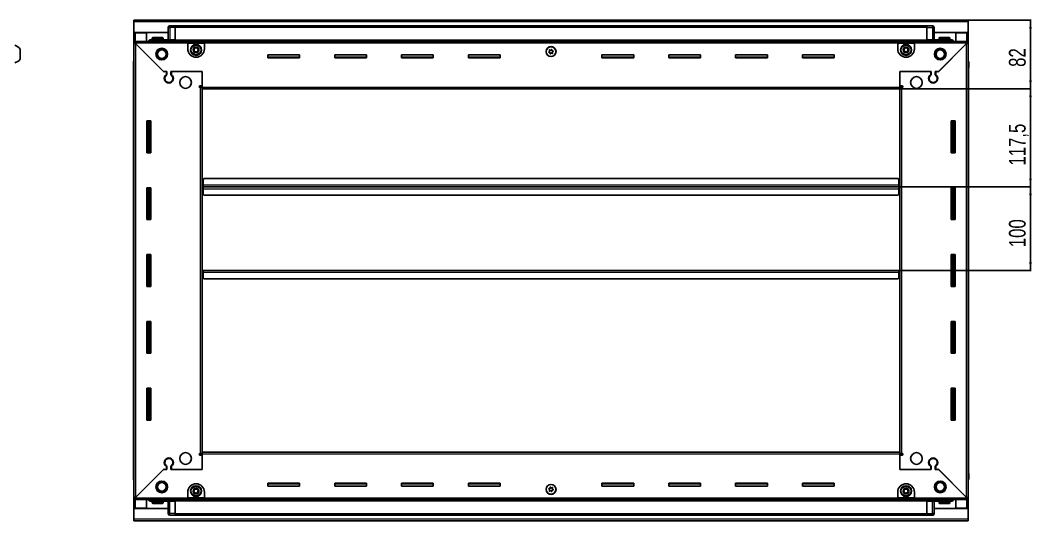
# Model space of a CAD drawing. Header units: millimetres. Extents: x 1415 to 5180, y -465 to 1640.
# Drawn here: x 3969 to 5180, y 877 to 1476 of the extents above; entities that cross this region are included whole.
import ezdxf

# ---------------------------------------------------------------- set-up
doc = ezdxf.new("R2010")
doc.units = ezdxf.units.MM
doc.layers.add('FORMAT', color=7, linetype='Continuous')
doc.styles.add('SLDTEXTSTYLE0', font='TXT', dxfattribs={"width": 0.75})
doc.dimstyles.new('SLDDIMSTYLE0', dxfattribs={"dimtxt": 20, "dimasz": 10, "dimexe": 0, "dimexo": 0.0625, "dimgap": 5, "dimtad": 2, "dimdec": 1, "dimrnd": 1e-09, "dimzin": 12, "dimdsep": 46, "dimtxsty": 'SLDTEXTSTYLE0', "dimsah": 1, "dimcen": 0.09, "dimadec": 0, "dimazin": 3, "dimtfac": 1, "dimtofl": 0, "dimtmove": 0, "dimatfit": 3, "dimfxl": 0, "dimfrac": 2, "dimtolj": 1, "dimtzin": 12, "dimarcsym": 0})

# ---------------------------------------------------------------- blocks, each defined once
blk = doc.blocks.new('_D_6')
at = {"layer": 'FORMAT'}
for p, q in [((5104.2, 1475.8), (5179.7, 1475.8)), ((5178.7, 1475.8), (5178.7, 1393.8)), ((5022.2, 1393.8), (5179.7, 1393.8))]:
    blk.add_line(p, q, dxfattribs=at)
for points in [[(5178.7, 1475.8), (5177.2, 1465.8), (5180.2, 1465.8)], [(5178.7, 1393.8), (5180.2, 1403.8), (5177.2, 1403.8)]]:
    blk.add_solid(points, dxfattribs=at)
at = {"layer": 'FORMAT', "insert": (5152.9, 1420), "char_height": 20, "attachment_point": 1, "rotation": 90, "style": 'SLDTEXTSTYLE0'}
blk.add_mtext('82', dxfattribs=at)
blk = doc.blocks.new('_D_7')
at = {"layer": 'FORMAT'}
for p, q in [((5021.2, 1276.3), (5179.7, 1276.3)), ((5178.7, 1276.3), (5178.7, 1176.3)), ((5021.2, 1176.3), (5179.7, 1176.3))]:
    blk.add_line(p, q, dxfattribs=at)
for points in [[(5178.7, 1276.3), (5177.2, 1266.3), (5180.2, 1266.3)], [(5178.7, 1176.3), (5180.2, 1186.3), (5177.2, 1186.3)]]:
    blk.add_solid(points, dxfattribs=at)
at = {"layer": 'FORMAT', "insert": (5152.9, 1204.2), "char_height": 20, "attachment_point": 1, "rotation": 90, "style": 'SLDTEXTSTYLE0'}
blk.add_mtext('100', dxfattribs=at)
blk = doc.blocks.new('_D_8')
at = {"layer": 'FORMAT'}
for p, q in [((5022.2, 1393.8), (5179.7, 1393.8)), ((5178.7, 1393.8), (5178.7, 1276.3)), ((5021.2, 1276.3), (5179.7, 1276.3))]:
    blk.add_line(p, q, dxfattribs=at)
for points in [[(5178.7, 1393.8), (5177.2, 1383.8), (5180.2, 1383.8)], [(5178.7, 1276.3), (5180.2, 1286.3), (5177.2, 1286.3)]]:
    blk.add_solid(points, dxfattribs=at)
at = {"layer": 'FORMAT', "insert": (5152.9, 1301.8), "char_height": 20, "attachment_point": 1, "rotation": 90, "style": 'SLDTEXTSTYLE0'}
blk.add_mtext('117,5', dxfattribs=at)

msp = doc.modelspace()

# ---------------------------------------------------------------- linework, layer by layer
at = {"color": 7, "linetype": 'Continuous', "lineweight": 25}
for p, q in [((4105.21, 1475.82), (5104.21, 1475.82)), ((4105.21, 1473.72), (4105.21, 1475.82)), ((4105.21, 1461.32), (4105.21, 1473.72)), ((4146.21, 1452.32), (4146.21, 1467.32)), ((4146.89, 1468.82), (4146.89, 1468.82)), ((4148.21, 1469.32), (4154.71, 1469.32)), ((4148.21, 1469.32), (4154.71, 1469.32)), ((4154.71, 1469.32), (4154.71, 1469.32)), ((4154.71, 1469.32), (4154.71, 1469.32)), ((4154.71, 1469.32), (4154.71, 1467.32)), ((5054.71, 1469.17), (4154.71, 1469.17)), ((4154.71, 1452.32), (4154.71, 1467.32)), ((5054.71, 1469.32), (5054.71, 1469.32)), ((5061.21, 1469.32), (5054.71, 1469.32)), ((5061.21, 1469.32), (5054.71, 1469.32)), ((5054.71, 1469.32), (5054.71, 1467.32)), ((5054.71, 1452.32), (5054.71, 1467.32)), ((5063.21, 1467.32), (5063.21, 1467.32)), ((5063.21, 1452.32), (5063.21, 1467.32)), ((5104.21, 1475.82), (5104.21, 1473.72)), ((5104.21, 1473.72), (5104.21, 1461.32)), ((4146.21, 1461.32), (4105.21, 1461.32)), ((4105.21, 1460.82), (4105.21, 1461.32)), ((4105.21, 1450.57), (4105.21, 1460.82)), ((4105.21, 1460.82), (4107.31, 1460.82)), ((4106.71, 1460.82), (4106.71, 1461.32)), ((4120.21, 1460.82), (4107.31, 1460.82)), ((4120.21, 1450.57), (4120.21, 1460.82)), ((4127.21, 1454.22), (4127.21, 1452.32)), ((4128.01, 1455.02), (4139.41, 1455.02)), ((4140.21, 1452.32), (4140.21, 1454.22)), ((5104.21, 1461.32), (5063.21, 1461.32)), ((5069.21, 1454.22), (5069.21, 1452.32)), ((5070.01, 1455.02), (5081.41, 1455.02)), ((5082.21, 1452.32), (5082.21, 1454.22)), ((5089.21, 1460.82), (5102.11, 1460.82)), ((5089.21, 1450.57), (5089.21, 1460.82)), ((5102.11, 1460.82), (5104.21, 1460.82)), ((5102.71, 1460.82), (5102.71, 1461.32)), ((5104.21, 1460.82), (5104.21, 1461.32)), ((5104.21, 1460.82), (5104.21, 1450.57)), ((3969.23, 1429.32), (3969.23, 1441.32)), ((4105.21, 1449.07), (4105.21, 1450.57)), ((4105.21, 1450.57), (4106.21, 1450.57)), ((4105.21, 1448.57), (4105.21, 1449.07)), ((4105.21, 1449.07), (4106.21, 1449.07)), ((4105.21, 904.07), (4105.21, 1448.57)), ((4106.71, 1448.57), (4105.21, 1448.57)), ((4106.21, 1450.57), (4169.71, 1450.57)), ((4106.21, 1449.07), (4106.21, 1450.57)), ((4106.81, 1448.47), (4140.71, 1414.57)), ((4141.41, 1413.87), (4107.31, 1447.97)), ((4125.71, 1452.32), (4154.71, 1452.32)), ((4154.63, 1450.57), (4154.71, 1452.29)), ((4154.71, 1452.32), (4154.71, 1451.82)), ((4154.71, 1451.17), (5054.71, 1451.17)), ((4169.71, 1448.47), (4169.71, 1450.57)), ((4169.71, 1450.57), (4189.71, 1450.57)), ((4169.71, 1449.07), (4189.71, 1449.07)), ((4169.71, 1441.57), (4169.71, 1448.47)), ((4189.71, 1450.57), (4189.71, 1448.47)), ((4189.71, 1450.57), (5019.71, 1450.57)), ((4189.71, 1448.47), (4189.71, 1441.57)), ((5019.71, 1448.47), (5019.71, 1450.57)), ((5019.71, 1450.57), (5039.71, 1450.57)), ((5019.71, 1449.07), (5039.71, 1449.07)), ((5019.71, 1441.57), (5019.71, 1448.47)), ((5039.71, 1450.57), (5039.71, 1448.47)), ((5039.71, 1450.57), (5103.21, 1450.57)), ((5039.71, 1448.47), (5039.71, 1441.57)), ((5083.71, 1452.32), (5054.71, 1452.32)), ((5054.71, 1452.32), (5054.71, 1451.82)), ((5054.71, 1452.29), (5054.78, 1450.57)), ((5102.11, 1447.97), (5068.01, 1413.87)), ((5068.71, 1414.57), (5102.61, 1448.47)), ((5102.71, 1448.57), (5104.21, 1448.57)), ((5103.21, 1449.07), (5103.21, 1450.57)), ((5103.21, 1450.57), (5104.21, 1450.57)), ((5103.21, 1449.07), (5104.21, 1449.07)), ((5104.21, 1449.07), (5104.21, 1450.57)), ((5104.21, 1449.07), (5104.21, 1448.57)), ((5104.21, 1448.57), (5104.21, 904.07)), ((4303.71, 1434.32), (4265.71, 1434.32)), ((4265.71, 1434.32), (4265.71, 1430.82)), ((4303.71, 1431.57), (4265.71, 1431.57)), ((4265.71, 1430.82), (4303.71, 1430.82)), ((4303.71, 1430.82), (4303.71, 1434.32)), ((4383.71, 1434.32), (4345.71, 1434.32)), ((4345.71, 1434.32), (4345.71, 1430.82)), ((4383.71, 1431.57), (4345.71, 1431.57)), ((4345.71, 1430.82), (4383.71, 1430.82)), ((4383.71, 1430.82), (4383.71, 1434.32)), ((4463.71, 1434.32), (4425.71, 1434.32)), ((4425.71, 1434.32), (4425.71, 1430.82)), ((4463.71, 1431.57), (4425.71, 1431.57)), ((4425.71, 1430.82), (4463.71, 1430.82)), ((4463.71, 1430.82), (4463.71, 1434.32)), ((4543.71, 1434.32), (4505.71, 1434.32)), ((4505.71, 1434.32), (4505.71, 1430.82)), ((4543.71, 1431.57), (4505.71, 1431.57)), ((4505.71, 1430.82), (4543.71, 1430.82)), ((4543.71, 1430.82), (4543.71, 1434.32)), ((4703.71, 1434.32), (4665.71, 1434.32)), ((4665.71, 1434.32), (4665.71, 1430.82)), ((4703.71, 1431.57), (4665.71, 1431.57)), ((4665.71, 1430.82), (4703.71, 1430.82)), ((4703.71, 1430.82), (4703.71, 1434.32)), ((4783.71, 1434.32), (4745.71, 1434.32)), ((4745.71, 1434.32), (4745.71, 1430.82)), ((4783.71, 1431.57), (4745.71, 1431.57)), ((4745.71, 1430.82), (4783.71, 1430.82)), ((4783.71, 1430.82), (4783.71, 1434.32)), ((4863.71, 1434.32), (4825.71, 1434.32)), ((4825.71, 1434.32), (4825.71, 1430.82)), ((4863.71, 1431.57), (4825.71, 1431.57)), ((4825.71, 1430.82), (4863.71, 1430.82)), ((4863.71, 1430.82), (4863.71, 1434.32)), ((4943.71, 1434.32), (4905.71, 1434.32)), ((4905.71, 1434.32), (4905.71, 1430.82)), ((4943.71, 1431.57), (4905.71, 1431.57)), ((4905.71, 1430.82), (4943.71, 1430.82)), ((4943.71, 1430.82), (4943.71, 1434.32)), ((4104.71, 1425.82), (4104.71, 1419.32)), ((4104.71, 1419.32), (4104.71, 1425.82)), ((4104.71, 1419.32), (4104.71, 1419.32)), ((4105.21, 1419.32), (4104.71, 1419.32)), ((4104.86, 1419.32), (4104.86, 933.32)), ((5104.21, 1427.15), (5104.21, 1427.15)), ((5104.21, 1419.32), (5104.71, 1419.32)), ((5104.56, 933.32), (5104.56, 1419.32)), ((5104.71, 1425.82), (5104.71, 1419.32)), ((5104.71, 1419.32), (5104.71, 1425.82)), ((5104.71, 1419.32), (5104.71, 1419.32)), ((5104.71, 1419.32), (5104.71, 1419.32)), ((4140.71, 1414.57), (4144.91, 1414.57)), ((4142.11, 1414.57), (4141.41, 1413.87)), ((4144.21, 1414.57), (4142.11, 1414.57)), ((4144.21, 1414.57), (4144.21, 1410.68)), ((4144.91, 1414.57), (4144.91, 1410.29)), ((4149.51, 1414.57), (4187.21, 1414.57)), ((4149.51, 1410.29), (4149.51, 1414.57)), ((4150.21, 1410.68), (4150.21, 1414.57)), ((4187.21, 1414.57), (4150.21, 1414.57)), ((4187.21, 1397.32), (4187.21, 1414.57)), ((4187.21, 1395.92), (4187.21, 1414.57)), ((5022.21, 1414.57), (5022.21, 1397.32)), ((5059.21, 1414.57), (5022.21, 1414.57)), ((5022.21, 1414.57), (5059.91, 1414.57)), ((5022.21, 1395.92), (5022.21, 1414.57)), ((5059.21, 1414.57), (5059.21, 1410.68)), ((5059.91, 1414.57), (5059.91, 1410.29)), ((5064.51, 1414.57), (5068.71, 1414.57)), ((5064.51, 1410.29), (5064.51, 1414.57)), ((5067.31, 1414.57), (5065.21, 1414.57)), ((5065.21, 1410.68), (5065.21, 1414.57)), ((5068.01, 1413.87), (5067.31, 1414.57)), ((4145.21, 1401.71), (4145.21, 1400.95)), ((4184.36, 1397.32), (4187.21, 1397.32)), ((4185.11, 1395.32), (4184.36, 1395.32)), ((4185.11, 1395.32), (4187.21, 1395.32)), ((4187.21, 1396.32), (4185.21, 1396.32)), ((4185.21, 1396.32), (4185.21, 1395.32)), ((4187.21, 1393.82), (4187.21, 1395.92)), ((4187.21, 958.82), (4187.21, 1393.82)), ((5022.21, 1393.82), (4187.21, 1393.82)), ((5022.21, 1397.32), (5025.06, 1397.32)), ((5024.21, 1396.32), (5022.21, 1396.32)), ((5022.21, 1395.92), (5022.21, 1393.82)), ((5022.21, 1395.32), (5024.31, 1395.32)), ((5022.21, 1393.82), (5022.21, 958.82)), ((5024.21, 1395.32), (5024.21, 1396.32)), ((5025.06, 1395.32), (5024.31, 1395.32)), ((5064.21, 1401.71), (5064.21, 1400.95)), ((4125.71, 1355.32), (4120.71, 1355.32)), ((4120.71, 1355.32), (4120.71, 1317.32)), ((4122.86, 1317.32), (4122.86, 1355.32)), ((4124.65, 1317.32), (4124.65, 1355.32)), ((4124.69, 1317.32), (4124.69, 1355.32)), ((4125.71, 1317.32), (4125.71, 1355.32)), ((5083.71, 1355.32), (5083.71, 1317.32)), ((5088.71, 1355.32), (5083.71, 1355.32)), ((5084.73, 1355.32), (5084.73, 1317.32)), ((5084.77, 1355.32), (5084.77, 1317.32)), ((5086.56, 1355.32), (5086.56, 1317.32)), ((5088.71, 1317.32), (5088.71, 1355.32)), ((4120.71, 1317.32), (4125.71, 1317.32)), ((5083.71, 1317.32), (5088.71, 1317.32)), ((4189.21, 1286.32), (4188.21, 1285.32)), ((4188.21, 1285.32), (4188.21, 1278.42)), ((5020.21, 1286.32), (4189.21, 1286.32)), ((5021.21, 1285.32), (5020.21, 1286.32)), ((5021.21, 1278.42), (5021.21, 1285.32)), ((4125.71, 1275.32), (4120.71, 1275.32)), ((4120.71, 1275.32), (4120.71, 1237.32)), ((4122.86, 1237.32), (4122.86, 1275.32)), ((4124.65, 1237.32), (4124.65, 1275.32)), ((4124.69, 1237.32), (4124.69, 1275.32)), ((4125.71, 1237.32), (4125.71, 1275.32)), ((4187.96, 1276.32), (4187.21, 1276.32)), ((4188.21, 1279.17), (4187.96, 1279.17)), ((4187.96, 1279.17), (4187.96, 1276.32)), ((4187.96, 1276.32), (4187.96, 1273.47)), ((4187.96, 1273.47), (4188.21, 1273.47)), ((4188.21, 1276.32), (4188.21, 1278.42)), ((5021.21, 1276.32), (4188.21, 1276.32)), ((4188.21, 1274.22), (4188.21, 1276.32)), ((4188.21, 1274.22), (4188.21, 1267.32)), ((5021.46, 1279.17), (5021.21, 1279.17)), ((5021.21, 1278.42), (5021.21, 1276.32)), ((5021.21, 1276.32), (5021.21, 1274.22)), ((5021.21, 1267.32), (5021.21, 1274.22)), ((5021.21, 1273.47), (5021.46, 1273.47)), ((5021.46, 1276.32), (5021.46, 1279.17)), ((5022.21, 1276.32), (5021.46, 1276.32)), ((5021.46, 1273.47), (5021.46, 1276.32)), ((5083.71, 1275.32), (5083.71, 1237.32)), ((5088.71, 1275.32), (5083.71, 1275.32)), ((5084.73, 1275.32), (5084.73, 1237.32)), ((5084.77, 1275.32), (5084.77, 1237.32)), ((5086.56, 1275.32), (5086.56, 1237.32)), ((5088.71, 1237.32), (5088.71, 1275.32)), ((4188.21, 1267.32), (4189.21, 1266.32)), ((4189.21, 1266.32), (5020.21, 1266.32)), ((5020.21, 1266.32), (5021.21, 1267.32)), ((4120.71, 1237.32), (4125.71, 1237.32)), ((5083.71, 1237.32), (5088.71, 1237.32)), ((4125.71, 1195.32), (4120.71, 1195.32)), ((4120.71, 1195.32), (4120.71, 1157.32)), ((4122.86, 1157.32), (4122.86, 1195.32)), ((4124.65, 1157.32), (4124.65, 1195.32)), ((4124.69, 1157.32), (4124.69, 1195.32)), ((4125.71, 1157.32), (4125.71, 1195.32)), ((5083.71, 1195.32), (5083.71, 1157.32)), ((5088.71, 1195.32), (5083.71, 1195.32)), ((5084.73, 1195.32), (5084.73, 1157.32)), ((5084.77, 1195.32), (5084.77, 1157.32)), ((5086.56, 1195.32), (5086.56, 1157.32)), ((5088.71, 1157.32), (5088.71, 1195.32)), ((4187.21, 1176.32), (4187.96, 1176.32)), ((4187.96, 1176.32), (4187.96, 1173.47)), ((4188.21, 1174.22), (4188.21, 1176.32)), ((4188.21, 1176.32), (5021.21, 1176.32)), ((5021.21, 1176.32), (5021.21, 1174.22)), ((5021.46, 1173.47), (5021.46, 1176.32)), ((5021.46, 1176.32), (5022.21, 1176.32)), ((4187.96, 1173.47), (4188.21, 1173.47)), ((4188.21, 1174.22), (4188.21, 1167.32)), ((4188.21, 1167.32), (4189.21, 1166.32)), ((4189.21, 1166.32), (5020.21, 1166.32)), ((5020.21, 1166.32), (5021.21, 1167.32)), ((5021.21, 1167.32), (5021.21, 1174.22)), ((5021.21, 1173.47), (5021.46, 1173.47)), ((4120.71, 1157.32), (4125.71, 1157.32)), ((5083.71, 1157.32), (5088.71, 1157.32)), ((4125.71, 1115.32), (4120.71, 1115.32)), ((4120.71, 1115.32), (4120.71, 1077.32)), ((4122.86, 1077.32), (4122.86, 1115.32)), ((4124.65, 1077.32), (4124.65, 1115.32)), ((4124.69, 1077.32), (4124.69, 1115.32)), ((4125.71, 1077.32), (4125.71, 1115.32)), ((5083.71, 1115.32), (5083.71, 1077.32)), ((5088.71, 1115.32), (5083.71, 1115.32)), ((5084.73, 1115.32), (5084.73, 1077.32)), ((5084.77, 1115.32), (5084.77, 1077.32)), ((5086.56, 1115.32), (5086.56, 1077.32)), ((5088.71, 1077.32), (5088.71, 1115.32)), ((4120.71, 1077.32), (4125.71, 1077.32)), ((5083.71, 1077.32), (5088.71, 1077.32)), ((4125.71, 1035.32), (4120.71, 1035.32)), ((4120.71, 1035.32), (4120.71, 997.32)), ((4122.86, 997.32), (4122.86, 1035.32)), ((4124.65, 997.32), (4124.65, 1035.32)), ((4124.69, 997.32), (4124.69, 1035.32)), ((4125.71, 997.32), (4125.71, 1035.32)), ((5083.71, 1035.32), (5083.71, 997.32)), ((5088.71, 1035.32), (5083.71, 1035.32)), ((5084.73, 1035.32), (5084.73, 997.32)), ((5084.77, 1035.32), (5084.77, 997.32)), ((5086.56, 1035.32), (5086.56, 997.32)), ((5088.71, 997.32), (5088.71, 1035.32)), ((4120.71, 997.32), (4125.71, 997.32)), ((5083.71, 997.32), (5088.71, 997.32)), ((4184.36, 957.32), (4185.11, 957.32)), ((4187.21, 957.32), (4185.11, 957.32)), ((4185.21, 957.32), (4185.21, 956.32)), ((4187.21, 956.72), (4187.21, 958.82)), ((4187.21, 958.82), (5022.21, 958.82)), ((4187.21, 956.72), (4187.21, 938.07)), ((5022.21, 958.82), (5022.21, 956.72)), ((5024.31, 957.32), (5022.21, 957.32)), ((5022.21, 956.72), (5022.21, 938.07)), ((5024.21, 956.32), (5024.21, 957.32)), ((5024.31, 957.32), (5025.06, 957.32)), ((4145.21, 951.7), (4145.21, 950.94)), ((4187.21, 955.32), (4184.36, 955.32)), ((4185.21, 956.32), (4187.21, 956.32)), ((4187.21, 938.07), (4187.21, 955.32)), ((5022.21, 956.32), (5024.21, 956.32)), ((5022.21, 955.32), (5022.21, 938.07)), ((5025.06, 955.32), (5022.21, 955.32)), ((5064.21, 951.7), (5064.21, 950.94)), ((4104.71, 933.32), (4104.71, 933.32)), ((4104.71, 926.82), (4104.71, 933.32)), ((4104.71, 933.32), (4104.71, 933.32)), ((4104.71, 933.32), (4104.71, 926.82)), ((4105.21, 933.32), (4104.71, 933.32)), ((4140.71, 938.07), (4106.81, 904.17)), ((4107.31, 904.67), (4141.41, 938.77)), ((4144.91, 938.07), (4140.71, 938.07)), ((4141.41, 938.77), (4142.11, 938.07)), ((4142.11, 938.07), (4144.21, 938.07)), ((4144.21, 941.96), (4144.21, 938.07)), ((4144.91, 942.36), (4144.91, 938.07)), ((4149.51, 938.07), (4149.51, 942.36)), ((4187.21, 938.07), (4149.51, 938.07)), ((4150.21, 938.07), (4150.21, 941.96)), ((4150.21, 938.07), (4187.21, 938.07)), ((5022.21, 938.07), (5059.21, 938.07)), ((5059.91, 938.07), (5022.21, 938.07)), ((5059.21, 941.96), (5059.21, 938.07)), ((5059.91, 942.36), (5059.91, 938.07)), ((5064.51, 938.07), (5064.51, 942.36)), ((5068.71, 938.07), (5064.51, 938.07)), ((5065.21, 938.07), (5065.21, 941.96)), ((5065.21, 938.07), (5067.31, 938.07)), ((5067.31, 938.07), (5068.01, 938.77)), ((5068.01, 938.77), (5102.11, 904.67)), ((5102.61, 904.17), (5068.71, 938.07)), ((5104.21, 933.32), (5104.71, 933.32)), ((5104.71, 933.32), (5104.71, 933.32)), ((5104.71, 926.82), (5104.71, 933.32)), ((5104.71, 933.32), (5104.71, 926.82)), ((4105.21, 925.5), (4105.21, 925.5)), ((4303.71, 921.82), (4265.71, 921.82)), ((4265.71, 921.82), (4265.71, 918.32)), ((4265.71, 921.07), (4303.71, 921.07)), ((4303.71, 918.32), (4303.71, 921.82)), ((4383.71, 921.82), (4345.71, 921.82)), ((4345.71, 921.82), (4345.71, 918.32)), ((4345.71, 921.07), (4383.71, 921.07)), ((4383.71, 918.32), (4383.71, 921.82)), ((4463.71, 921.82), (4425.71, 921.82)), ((4425.71, 921.82), (4425.71, 918.32)), ((4425.71, 921.07), (4463.71, 921.07)), ((4463.71, 918.32), (4463.71, 921.82)), ((4543.71, 921.82), (4505.71, 921.82)), ((4505.71, 921.82), (4505.71, 918.32)), ((4505.71, 921.07), (4543.71, 921.07)), ((4543.71, 918.32), (4543.71, 921.82)), ((4703.71, 921.82), (4665.71, 921.82)), ((4665.71, 921.82), (4665.71, 918.32)), ((4665.71, 921.07), (4703.71, 921.07)), ((4703.71, 918.32), (4703.71, 921.82)), ((4783.71, 921.82), (4745.71, 921.82)), ((4745.71, 921.82), (4745.71, 918.32)), ((4745.71, 921.07), (4783.71, 921.07)), ((4783.71, 918.32), (4783.71, 921.82)), ((4863.71, 921.82), (4825.71, 921.82)), ((4825.71, 921.82), (4825.71, 918.32)), ((4825.71, 921.07), (4863.71, 921.07)), ((4863.71, 918.32), (4863.71, 921.82)), ((4943.71, 921.82), (4905.71, 921.82)), ((4905.71, 921.82), (4905.71, 918.32)), ((4905.71, 921.07), (4943.71, 921.07)), ((4943.71, 918.32), (4943.71, 921.82)), ((4169.71, 904.17), (4169.71, 911.07)), ((4189.71, 911.07), (4189.71, 904.17)), ((4265.71, 918.32), (4303.71, 918.32)), ((4345.71, 918.32), (4383.71, 918.32)), ((4425.71, 918.32), (4463.71, 918.32)), ((4505.71, 918.32), (4543.71, 918.32)), ((4665.71, 918.32), (4703.71, 918.32)), ((4745.71, 918.32), (4783.71, 918.32)), ((4825.71, 918.32), (4863.71, 918.32)), ((4905.71, 918.32), (4943.71, 918.32)), ((5019.71, 904.17), (5019.71, 911.07)), ((5039.71, 911.07), (5039.71, 904.17)), ((4105.21, 903.57), (4105.21, 904.07)), ((4106.71, 904.07), (4105.21, 904.07)), ((4105.21, 903.57), (4105.21, 902.07)), ((4106.21, 903.57), (4105.21, 903.57)), ((4105.21, 891.82), (4105.21, 902.07)), ((4106.21, 902.07), (4105.21, 902.07)), ((4106.21, 903.57), (4106.21, 902.07)), ((4169.71, 902.07), (4106.21, 902.07)), ((4120.21, 891.82), (4120.21, 902.07)), ((4125.71, 900.32), (4154.71, 900.32)), ((4127.21, 900.32), (4127.21, 898.42)), ((4131.78, 897.62), (4128.01, 897.62)), ((4139.41, 897.62), (4131.78, 897.62)), ((4140.21, 898.42), (4140.21, 900.32)), ((4146.21, 900.32), (4146.21, 885.32)), ((4154.71, 900.36), (4154.63, 902.07)), ((5054.71, 901.47), (4154.71, 901.47)), ((4154.71, 900.32), (4154.71, 900.82)), ((4154.71, 900.32), (4154.71, 885.32)), ((4169.71, 902.07), (4169.71, 904.17)), ((4189.71, 903.57), (4169.71, 903.57)), ((4189.71, 902.07), (4169.71, 902.07)), ((4189.71, 904.17), (4189.71, 902.07)), ((5019.71, 902.07), (4189.71, 902.07)), ((5019.71, 902.07), (5019.71, 904.17)), ((5039.71, 903.57), (5019.71, 903.57)), ((5039.71, 902.07), (5019.71, 902.07)), ((5039.71, 904.17), (5039.71, 902.07)), ((5103.21, 902.07), (5039.71, 902.07)), ((5054.78, 902.07), (5054.71, 900.36)), ((5054.71, 900.32), (5054.71, 900.82)), ((5083.71, 900.32), (5054.71, 900.32)), ((5054.71, 900.32), (5054.71, 885.32)), ((5063.21, 900.32), (5063.21, 885.32)), ((5069.21, 900.32), (5069.21, 898.42)), ((5077, 897.62), (5070.01, 897.62)), ((5081.41, 897.62), (5077, 897.62)), ((5082.21, 898.42), (5082.21, 900.32)), ((5089.21, 891.82), (5089.21, 902.07)), ((5102.71, 904.07), (5104.21, 904.07)), ((5103.21, 903.57), (5103.21, 902.07)), ((5104.21, 903.57), (5103.21, 903.57)), ((5104.21, 902.07), (5103.21, 902.07)), ((5104.21, 904.07), (5104.21, 903.57)), ((5104.21, 903.57), (5104.21, 902.07)), ((5104.21, 902.07), (5104.21, 891.82)), ((4107.31, 891.82), (4105.21, 891.82)), ((4105.21, 891.32), (4105.21, 891.82)), ((4105.21, 891.32), (4146.21, 891.32)), ((4105.21, 878.92), (4105.21, 891.32)), ((4106.71, 891.32), (4106.71, 891.82)), ((4107.31, 891.82), (4120.21, 891.82)), ((4146.21, 885.32), (4146.21, 885.32)), ((4154.71, 883.32), (4154.71, 885.32)), ((5054.71, 883.32), (5054.71, 885.32)), ((5063.21, 891.32), (5104.21, 891.32)), ((5102.11, 891.82), (5089.21, 891.82)), ((5104.21, 891.82), (5102.11, 891.82)), ((5102.71, 891.32), (5102.71, 891.82)), ((5104.21, 891.32), (5104.21, 891.82)), ((5104.21, 891.32), (5104.21, 878.92)), ((4105.21, 876.82), (4105.21, 878.92)), ((5104.21, 876.82), (4105.21, 876.82)), ((4148.21, 883.32), (4154.71, 883.32)), ((4148.21, 883.32), (4154.71, 883.32)), ((4154.71, 883.47), (5054.71, 883.47)), ((4154.71, 883.32), (4154.71, 883.32)), ((5054.71, 883.32), (5054.71, 883.32)), ((5061.21, 883.32), (5054.71, 883.32)), ((5054.71, 883.32), (5054.71, 883.32)), ((5061.21, 883.32), (5054.71, 883.32)), ((5062.53, 883.82), (5062.53, 883.82)), ((5104.21, 878.92), (5104.21, 876.82))]:
    msp.add_line(p, q, dxfattribs=at)
at = {"color": 8, "linetype": 'Continuous', "lineweight": 18}
for p, q in [((5104.21, 1473.72), (4105.21, 1473.72)), ((4146.21, 1467.32), (4148.21, 1467.32)), ((4148.21, 1469.32), (4148.21, 1467.32)), ((4148.21, 1467.32), (4148.21, 1452.32)), ((4154.71, 1467.32), (4148.21, 1467.32)), ((5054.71, 1467.17), (4154.71, 1467.17)), ((5054.71, 1467.32), (5061.21, 1467.32)), ((5061.21, 1469.32), (5061.21, 1467.32)), ((5063.21, 1467.32), (5061.21, 1467.32)), ((5061.21, 1467.32), (5061.21, 1452.32)), ((4107.31, 1460.82), (4107.31, 1461.32)), ((4107.31, 1450.57), (4107.31, 1460.82)), ((4127.21, 1454.22), (4140.21, 1454.22)), ((5069.21, 1454.22), (5082.21, 1454.22)), ((5102.11, 1461.32), (5102.11, 1460.82)), ((5102.11, 1460.82), (5102.11, 1450.57)), ((4169.71, 1448.47), (4106.81, 1448.47)), ((4107.31, 1447.97), (4107.31, 904.67)), ((5054.71, 1451.82), (4154.71, 1451.82)), ((5054.71, 1450.59), (4154.71, 1450.59)), ((4169.71, 1448.47), (4189.71, 1448.47)), ((5019.71, 1448.47), (4189.71, 1448.47)), ((5019.71, 1448.47), (5039.71, 1448.47)), ((5102.61, 1448.47), (5039.71, 1448.47)), ((5102.11, 904.67), (5102.11, 1447.97)), ((4105.21, 1425.82), (4104.71, 1425.82)), ((5104.21, 1425.82), (5104.71, 1425.82)), ((4185.11, 957.32), (4185.11, 1395.32)), ((4187.21, 1395.92), (5022.21, 1395.92)), ((5024.31, 1395.32), (5024.31, 957.32)), ((4122.21, 1355.32), (4122.21, 1317.32)), ((4123.44, 1355.32), (4123.44, 1317.32)), ((5085.97, 1317.32), (5085.97, 1355.32)), ((5087.21, 1317.32), (5087.21, 1355.32)), ((4122.21, 1275.32), (4122.21, 1237.32)), ((4123.44, 1275.32), (4123.44, 1237.32)), ((5021.21, 1278.42), (4188.21, 1278.42)), ((4188.21, 1274.22), (5021.21, 1274.22)), ((5085.97, 1237.32), (5085.97, 1275.32)), ((5087.21, 1237.32), (5087.21, 1275.32)), ((4122.21, 1195.32), (4122.21, 1157.32)), ((4123.44, 1195.32), (4123.44, 1157.32)), ((5085.97, 1157.32), (5085.97, 1195.32)), ((5087.21, 1157.32), (5087.21, 1195.32)), ((4188.21, 1174.22), (5021.21, 1174.22)), ((4122.21, 1115.32), (4122.21, 1077.32)), ((4123.44, 1115.32), (4123.44, 1077.32)), ((5085.97, 1077.32), (5085.97, 1115.32)), ((5087.21, 1077.32), (5087.21, 1115.32)), ((4122.21, 1035.32), (4122.21, 997.32)), ((4123.44, 1035.32), (4123.44, 997.32)), ((5085.97, 997.32), (5085.97, 1035.32)), ((5087.21, 997.32), (5087.21, 1035.32)), ((5022.21, 956.72), (4187.21, 956.72)), ((4105.21, 926.82), (4104.71, 926.82)), ((5104.21, 926.82), (5104.71, 926.82)), ((4106.81, 904.17), (4169.71, 904.17)), ((4107.31, 891.82), (4107.31, 902.07)), ((4131.51, 898.42), (4127.21, 898.42)), ((4140.21, 898.42), (4131.51, 898.42)), ((4148.21, 885.32), (4148.21, 900.32)), ((4154.71, 902.06), (5054.71, 902.06)), ((4154.71, 900.82), (5054.71, 900.82)), ((4189.71, 904.17), (4169.71, 904.17)), ((4189.71, 904.17), (5019.71, 904.17)), ((5039.71, 904.17), (5019.71, 904.17)), ((5039.71, 904.17), (5102.61, 904.17)), ((5061.21, 885.32), (5061.21, 900.32)), ((5077.18, 898.42), (5069.21, 898.42)), ((5082.21, 898.42), (5077.18, 898.42)), ((5102.11, 902.07), (5102.11, 891.82)), ((4107.31, 891.32), (4107.31, 891.82)), ((4146.21, 885.32), (4148.21, 885.32)), ((4148.21, 883.32), (4148.21, 885.32)), ((4154.71, 885.32), (4148.21, 885.32)), ((4154.71, 885.47), (5054.71, 885.47)), ((5054.71, 885.32), (5061.21, 885.32)), ((5063.21, 885.32), (5061.21, 885.32)), ((5061.21, 883.32), (5061.21, 885.32)), ((5102.11, 891.82), (5102.11, 891.32)), ((5104.21, 878.92), (4105.21, 878.92))]:
    msp.add_line(p, q, dxfattribs=at)
at = {"color": 7, "linetype": 'Continuous', "lineweight": 25}
for centre, radius in [((4138.71, 1435.32), 7), ((4138.71, 1435.32), 6.02), ((4179.71, 1440.32), 6.5), ((4179.71, 1440.32), 3.46), ((4604.71, 1438.32), 6), ((4604.71, 1438.17), 5.79), ((5029.71, 1440.32), 6.5), ((5029.71, 1440.32), 3.46), ((5070.71, 1435.32), 7), ((5070.71, 1435.32), 6.03), ((4138.71, 1435.32), 5.1), ((4604.71, 1438.17), 1.85), ((5070.71, 1435.32), 5.1), ((4167.21, 1401.32), 7), ((5042.21, 1401.32), 7), ((4167.21, 951.32), 7), ((5042.21, 951.32), 7), ((4138.71, 917.32), 7), ((4138.71, 917.32), 6.03), ((4138.71, 917.32), 5.1), ((5070.71, 917.32), 7), ((5070.71, 917.32), 6.03), ((5070.71, 917.32), 5.1), ((4179.71, 912.32), 6.5), ((4179.71, 912.32), 3.46), ((4604.71, 914.32), 6), ((4604.71, 914.47), 5.79), ((4604.71, 914.47), 1.85), ((5029.71, 912.32), 6.5), ((5029.71, 912.32), 3.46)]:
    msp.add_circle(centre, radius, dxfattribs=at)
at = {"color": 8, "linetype": 'Continuous', "lineweight": 18}
for centre in [(4179.71, 1440.32), (5029.71, 1440.32), (4179.71, 912.32), (5029.71, 912.32)]:
    msp.add_circle(centre, 5.7, dxfattribs=at)
at = {"color": 7, "linetype": 'Continuous', "lineweight": 25}
for centre, radius, start, end in [((4148.21, 1467.32), 2, 90, 180), ((4148.21, 1467.32), 2, 123.94202, 131.40962), ((4148.21, 1467.32), 2, 90, 108.58003), ((5061.21, 1467.32), 2, 0, 90), ((5061.21, 1467.32), 2, 0, 90), ((4128.01, 1454.22), 0.8, 90, 180), ((4139.41, 1454.22), 0.8, 0, 90), ((5070.01, 1454.22), 0.8, 90, 180), ((5081.41, 1454.22), 0.8, 0, 90), ((3959.6, 1434.3), 11.91, 36.1266, 75.29965), ((4146.01, 1452.52), 0.2, 270, 0), ((4179.71, 1441.57), 10, 180, 270), ((4179.71, 1440.32), 2.5, 134.01559, 194.01559), ((4179.71, 1440.32), 2.5, 74.01559, 134.01559), ((4179.71, 1441.57), 10, 270, 0), ((4179.71, 1440.32), 2.5, 14.01559, 74.01559), ((5029.71, 1441.57), 10, 180, 270), ((5029.71, 1440.32), 2.5, 160.11158, 220.11158), ((5029.71, 1440.32), 2.5, 100.11158, 160.11158), ((5029.71, 1440.32), 2.5, 40.11158, 100.11158), ((5029.71, 1441.57), 10, 270, 0), ((5029.71, 1440.32), 2.5, 340.11158, 40.11158), ((5063.41, 1452.52), 0.2, 180, 270), ((3959.6, 1436.35), 11.91, 284.70035, 323.8734), ((4179.71, 1440.32), 2.5, 194.01559, 254.01559), ((4179.71, 1440.32), 2.5, 254.01559, 314.01559), ((4179.71, 1440.32), 2.5, 314.01559, 14.01559), ((5029.71, 1440.32), 2.5, 220.11158, 280.11158), ((5029.71, 1440.32), 2.5, 280.11158, 340.11158), ((4106.71, 1425.82), 2, 138.59038, 180), ((5102.71, 1425.82), 2, 0, 41.39416), ((4147.21, 1406.07), 5.5, 123.05573, 56.94427), ((4147.21, 1406.07), 4.8, 118.63099, 61.36901), ((5062.21, 1406.07), 5.5, 123.05573, 56.94427), ((5062.21, 1406.07), 4.8, 118.63099, 61.36901), ((4184.36, 1396.32), 1, 90, 270), ((5025.06, 1396.32), 1, 270, 90), ((4184.36, 956.32), 1, 90, 270), ((5025.06, 956.32), 1, 270, 90), ((4147.21, 946.57), 5.5, 303.05573, 236.94427), ((4147.21, 946.57), 4.8, 298.63099, 241.36901), ((5062.21, 946.57), 5.5, 303.05573, 236.94427), ((5062.21, 946.57), 4.8, 298.63099, 241.36901), ((4106.71, 926.82), 2, 180, 221.39416), ((4179.71, 911.07), 10, 90, 180), ((4179.71, 911.07), 10, 0, 90), ((5029.71, 911.07), 10, 90, 180), ((5029.71, 911.07), 10, 0, 90), ((5102.71, 926.82), 2, 318.57492, 0), ((5102.71, 926.82), 2, 318.59038, 0), ((4179.71, 912.32), 2.5, 127.47401, 187.47401), ((4179.71, 912.32), 2.5, 187.47401, 247.47401), ((4179.71, 912.32), 2.5, 67.47401, 127.47401), ((4179.71, 912.32), 2.5, 247.47401, 307.47401), ((4179.71, 912.32), 2.5, 7.47401, 67.47401), ((4179.71, 912.32), 2.5, 307.47401, 7.47401), ((5029.71, 912.32), 2.5, 147.04236, 207.04236), ((5029.71, 912.32), 2.5, 207.04236, 267.04236), ((5029.71, 912.32), 2.5, 87.04236, 147.04236), ((5029.71, 912.32), 2.5, 267.04236, 327.04236), ((5029.71, 912.32), 2.5, 27.04236, 87.04236), ((5029.71, 912.32), 2.5, 327.04236, 27.04236), ((4128.01, 898.42), 0.8, 180, 270), ((4139.41, 898.42), 0.8, 270, 0), ((4146.01, 900.12), 0.2, 0, 90), ((5063.41, 900.12), 0.2, 90, 180), ((5070.01, 898.42), 0.8, 180, 270), ((5081.41, 898.42), 0.8, 270, 0), ((4148.21, 885.32), 2, 180, 270), ((4148.21, 885.32), 2, 180, 270), ((5061.21, 885.32), 2, 270, 0), ((5061.21, 885.32), 2, 311.40962, 360), ((5061.21, 885.32), 2, 270, 311.40962)]:
    msp.add_arc(centre, radius, start, end, dxfattribs=at)
for points, knots in [([(4105.21, 1448.57), (4105.24, 1448.53), (4105.29, 1448.44), (4105.68, 1448.3), (4106.24, 1448.17), (4106.82, 1448.06), (4107.18, 1448), (4107.31, 1447.97)], [0, 0, 0, 0, 0.2302553, 0.4485219, 0.6667858, 0.8850496, 1, 1, 1, 1]), ([(4106.81, 1448.47), (4106.76, 1448.73), (4106.67, 1449.22), (4106.54, 1449.86), (4106.41, 1450.33), (4106.3, 1450.55), (4106.23, 1450.57), (4106.21, 1450.57)], [0, 0, 0, 0, 0.23025534, 0.4485219, 0.6667858, 0.88504963, 1, 1, 1, 1]), ([(4122.49, 1450.57), (4122.61, 1450.77), (4123, 1451.42), (4124.16, 1452.13), (4125.19, 1452.26), (4125.71, 1452.32)], [0, 0, 0, 0, 0.1822499, 0.5911249, 1, 1, 1, 1]), ([(4154.71, 1452.32), (4154.71, 1452.29), (4154.71, 1452.21), (4154.71, 1451.59), (4154.71, 1451.01), (4154.71, 1450.62), (4154.71, 1450.59)], [0, 0, 0, 0, 0.3242788, 0.6485576, 0.9728365, 1, 1, 1, 1]), ([(4176.93, 1441.12), (4177.3, 1441.48), (4178, 1442.15), (4178.69, 1442.81), (4179.01, 1443.12)], [0, 0, 0, 0, 0.5346859, 1, 1, 1, 1]), ([(4177.63, 1438.32), (4177.55, 1438.65), (4177.35, 1439.45), (4177.11, 1440.42), (4176.96, 1441), (4176.93, 1441.12)], [0, 0, 0, 0, 0.3629006, 0.8668753, 1, 1, 1, 1]), ([(4179.01, 1443.12), (4179.51, 1442.98), (4180.43, 1442.72), (4181.36, 1442.45), (4181.78, 1442.33)], [0, 0, 0, 0, 0.5346859, 1, 1, 1, 1]), ([(4181.78, 1442.33), (4181.82, 1442.21), (4181.96, 1441.63), (4182.2, 1440.66), (4182.4, 1439.86), (4182.48, 1439.53)], [0, 0, 0, 0, 0.1331247, 0.6370994, 1, 1, 1, 1]), ([(5026.87, 1439.82), (5026.91, 1439.93), (5027.11, 1440.5), (5027.45, 1441.43), (5027.73, 1442.21), (5027.85, 1442.53)], [0, 0, 0, 0, 0.1331247, 0.6370994, 1, 1, 1, 1]), ([(5027.85, 1442.53), (5028.36, 1442.62), (5029.31, 1442.79), (5030.25, 1442.96), (5030.69, 1443.04)], [0, 0, 0, 0, 0.53468586, 1, 1, 1, 1]), ([(5030.69, 1443.04), (5031.02, 1442.64), (5031.64, 1441.91), (5032.26, 1441.17), (5032.55, 1440.83)], [0, 0, 0, 0, 0.5346859, 1, 1, 1, 1]), ([(5054.71, 1452.32), (5054.71, 1452.29), (5054.71, 1452.21), (5054.71, 1451.59), (5054.71, 1451.03), (5054.71, 1450.66), (5054.71, 1450.65)], [0, 0, 0, 0, 0.3302662, 0.6605324, 0.9907986, 1, 1, 1, 1]), ([(5086.92, 1450.57), (5086.8, 1450.77), (5086.42, 1451.42), (5085.26, 1452.13), (5084.23, 1452.26), (5083.71, 1452.32)], [0, 0, 0, 0, 0.1822499, 0.5911249, 1, 1, 1, 1]), ([(5102.11, 1447.97), (5102.36, 1448.02), (5102.86, 1448.11), (5103.5, 1448.24), (5103.96, 1448.37), (5104.18, 1448.48), (5104.2, 1448.55), (5104.21, 1448.57)], [0, 0, 0, 0, 0.2302553, 0.4485219, 0.6667858, 0.8850496, 1, 1, 1, 1]), ([(5103.21, 1450.57), (5103.16, 1450.55), (5103.07, 1450.49), (5102.94, 1450.1), (5102.81, 1449.54), (5102.7, 1448.96), (5102.63, 1448.6), (5102.61, 1448.47)], [0, 0, 0, 0, 0.2302553, 0.4485219, 0.6667858, 0.8850496, 1, 1, 1, 1]), ([(4180.41, 1437.52), (4179.91, 1437.66), (4178.98, 1437.93), (4178.06, 1438.19), (4177.63, 1438.32)], [0, 0, 0, 0, 0.5346859, 1, 1, 1, 1]), ([(4182.48, 1439.53), (4182.11, 1439.17), (4181.42, 1438.5), (4180.73, 1437.83), (4180.41, 1437.52)], [0, 0, 0, 0, 0.5346859, 1, 1, 1, 1]), ([(4602.82, 1440.24), (4602.82, 1440.23), (4602.8, 1440.21), (4602.79, 1440.15), (4602.8, 1440.01), (4602.9, 1439.64), (4603.04, 1439.11), (4602.87, 1438.5), (4602.51, 1438.13), (4602.21, 1437.88), (4602.03, 1437.72), (4601.98, 1437.64), (4601.97, 1437.6), (4601.97, 1437.57), (4601.99, 1437.54), (4602.04, 1437.49), (4602.29, 1437.39), (4602.76, 1437.29), (4603.4, 1436.98), (4603.65, 1436.31), (4603.71, 1435.84), (4603.78, 1435.58), (4603.82, 1435.53), (4603.85, 1435.51), (4603.88, 1435.5), (4603.91, 1435.51), (4603.95, 1435.52), (4604.02, 1435.57), (4604.19, 1435.72), (4604.46, 1435.99), (4604.86, 1436.31), (4605.49, 1436.42), (4606, 1436.23), (4606.36, 1436.1), (4606.51, 1436.07), (4606.57, 1436.09), (4606.6, 1436.1), (4606.62, 1436.13), (4606.63, 1436.19), (4606.62, 1436.34), (4606.52, 1436.71), (4606.38, 1437.23), (4606.55, 1437.84), (4606.91, 1438.21), (4607.21, 1438.46), (4607.38, 1438.63), (4607.44, 1438.71), (4607.45, 1438.75), (4607.44, 1438.78), (4607.43, 1438.81), (4607.37, 1438.85), (4607.12, 1438.95), (4606.66, 1439.06), (4606.02, 1439.37), (4605.77, 1440.03), (4605.71, 1440.51), (4605.64, 1440.76), (4605.6, 1440.82), (4605.57, 1440.84), (4605.54, 1440.85), (4605.5, 1440.84), (4605.46, 1440.82), (4605.39, 1440.78), (4605.23, 1440.63), (4604.96, 1440.36), (4604.55, 1440.04), (4603.93, 1439.93), (4603.42, 1440.11), (4603.05, 1440.25), (4602.91, 1440.27), (4602.85, 1440.26), (4602.83, 1440.25), (4602.82, 1440.24)], [0, 0, 0, 0, 0.0020087, 0.00442, 0.0093647, 0.0255282, 0.0677053, 0.0957862, 0.1246456, 0.1503415, 0.1605194, 0.1633943, 0.1656965, 0.1672448, 0.1688741, 0.1707699, 0.1786058, 0.2119941, 0.2499945, 0.2879948, 0.3213831, 0.329219, 0.3311148, 0.3327441, 0.3342924, 0.3362166, 0.3385353, 0.3413178, 0.349662, 0.3753578, 0.4042173, 0.4322982, 0.4744753, 0.4906388, 0.4966691, 0.49844, 0.5, 0.5020087, 0.50442, 0.5093647, 0.5255282, 0.5677053, 0.5957862, 0.6246456, 0.6503415, 0.6605194, 0.6633943, 0.6656965, 0.6672448, 0.6688741, 0.6707699, 0.6786058, 0.7119941, 0.7499945, 0.7879948, 0.8213831, 0.829219, 0.8311148, 0.8327441, 0.8342924, 0.8362166, 0.8385353, 0.8413178, 0.849662, 0.8753578, 0.9042173, 0.9322982, 0.9744753, 0.9906388, 0.9966691, 0.99844, 1, 1, 1, 1]), ([(5028.73, 1437.61), (5028.39, 1438), (5027.77, 1438.74), (5027.15, 1439.48), (5026.87, 1439.82)], [0, 0, 0, 0, 0.5346859, 1, 1, 1, 1]), ([(5031.57, 1438.12), (5031.06, 1438.03), (5030.11, 1437.86), (5029.17, 1437.69), (5028.73, 1437.61)], [0, 0, 0, 0, 0.53468586, 1, 1, 1, 1]), ([(5032.55, 1440.83), (5032.43, 1440.51), (5032.15, 1439.73), (5031.81, 1438.8), (5031.61, 1438.23), (5031.57, 1438.12)], [0, 0, 0, 0, 0.3629006, 0.8668753, 1, 1, 1, 1]), ([(4177.04, 913.43), (4177.14, 913.51), (4177.62, 913.87), (4178.41, 914.48), (4179.06, 914.98), (4179.33, 915.19)], [0, 0, 0, 0, 0.1331247, 0.6370994, 1, 1, 1, 1]), ([(4177.42, 910.57), (4177.35, 911.08), (4177.23, 912.03), (4177.1, 912.99), (4177.04, 913.43)], [0, 0, 0, 0, 0.5346859, 1, 1, 1, 1]), ([(4180.08, 909.46), (4179.61, 909.66), (4178.72, 910.03), (4177.83, 910.4), (4177.42, 910.57)], [0, 0, 0, 0, 0.5346859, 1, 1, 1, 1]), ([(4179.33, 915.19), (4179.81, 914.99), (4180.7, 914.62), (4181.59, 914.25), (4182, 914.08)], [0, 0, 0, 0, 0.5346859, 1, 1, 1, 1]), ([(4182.38, 911.22), (4182.1, 911.01), (4181.45, 910.51), (4180.66, 909.9), (4180.18, 909.54), (4180.08, 909.46)], [0, 0, 0, 0, 0.3629006, 0.8668753, 1, 1, 1, 1]), ([(4182, 914.08), (4182.07, 913.57), (4182.19, 912.61), (4182.32, 911.66), (4182.38, 911.22)], [0, 0, 0, 0, 0.5346859, 1, 1, 1, 1]), ([(4602.82, 912.4), (4602.83, 912.4), (4602.86, 912.38), (4602.92, 912.38), (4603.06, 912.4), (4603.42, 912.54), (4603.93, 912.72), (4604.55, 912.61), (4604.96, 912.29), (4605.23, 912.01), (4605.41, 911.85), (4605.5, 911.81), (4605.54, 911.8), (4605.57, 911.81), (4605.6, 911.83), (4605.64, 911.88), (4605.71, 912.14), (4605.77, 912.61), (4606.02, 913.28), (4606.66, 913.59), (4607.12, 913.69), (4607.37, 913.79), (4607.43, 913.84), (4607.44, 913.87), (4607.45, 913.9), (4607.44, 913.93), (4607.42, 913.97), (4607.37, 914.04), (4607.2, 914.19), (4606.91, 914.43), (4606.55, 914.8), (4606.38, 915.41), (4606.52, 915.94), (4606.62, 916.32), (4606.63, 916.47), (4606.61, 916.52), (4606.59, 916.55), (4606.56, 916.56), (4606.5, 916.57), (4606.36, 916.54), (4606, 916.41), (4605.49, 916.23), (4604.86, 916.34), (4604.46, 916.66), (4604.18, 916.94), (4604.01, 917.09), (4603.92, 917.14), (4603.88, 917.15), (4603.85, 917.14), (4603.82, 917.12), (4603.78, 917.06), (4603.71, 916.81), (4603.65, 916.33), (4603.4, 915.67), (4602.76, 915.36), (4602.29, 915.25), (4602.04, 915.15), (4601.99, 915.11), (4601.97, 915.08), (4601.97, 915.05), (4601.98, 915.01), (4602, 914.98), (4602.05, 914.91), (4602.22, 914.76), (4602.51, 914.52), (4602.87, 914.14), (4603.04, 913.53), (4602.9, 913.01), (4602.8, 912.63), (4602.79, 912.48), (4602.8, 912.43), (4602.82, 912.41), (4602.82, 912.4)], [0, 0, 0, 0, 0.0020087, 0.00442, 0.0093647, 0.0255282, 0.0677053, 0.0957862, 0.1246456, 0.1503415, 0.1605194, 0.1633943, 0.1656965, 0.1672448, 0.1688741, 0.1707699, 0.1786058, 0.2119941, 0.2499945, 0.2879948, 0.3213831, 0.329219, 0.3311148, 0.3327441, 0.3342924, 0.3362166, 0.3385353, 0.3413178, 0.349662, 0.3753578, 0.4042173, 0.4322982, 0.4744753, 0.4906388, 0.4966691, 0.49844, 0.5, 0.5020087, 0.50442, 0.5093647, 0.5255282, 0.5677053, 0.5957862, 0.6246456, 0.6503415, 0.6605194, 0.6633943, 0.6656965, 0.6672448, 0.6688741, 0.6707699, 0.6786058, 0.7119941, 0.7499945, 0.7879948, 0.8213831, 0.829219, 0.8311148, 0.8327441, 0.8342924, 0.8362166, 0.8385353, 0.8413178, 0.849662, 0.8753578, 0.9042173, 0.9322982, 0.9744753, 0.9906388, 0.9966691, 0.99844, 1, 1, 1, 1]), ([(5026.83, 912.47), (5027.11, 912.91), (5027.63, 913.71), (5028.15, 914.52), (5028.4, 914.89)], [0, 0, 0, 0, 0.5346859, 1, 1, 1, 1]), ([(5028.14, 909.9), (5027.9, 910.36), (5027.47, 911.22), (5027.03, 912.07), (5026.83, 912.47)], [0, 0, 0, 0, 0.5346859, 1, 1, 1, 1]), ([(5031.02, 909.75), (5030.68, 909.77), (5029.86, 909.81), (5028.86, 909.86), (5028.26, 909.89), (5028.14, 909.9)], [0, 0, 0, 0, 0.3629006, 0.8668753, 1, 1, 1, 1]), ([(5028.4, 914.89), (5028.52, 914.89), (5029.12, 914.86), (5030.11, 914.81), (5030.94, 914.76), (5031.28, 914.75)], [0, 0, 0, 0, 0.1331247, 0.6370994, 1, 1, 1, 1]), ([(5032.59, 912.17), (5032.31, 911.74), (5031.79, 910.93), (5031.26, 910.13), (5031.02, 909.75)], [0, 0, 0, 0, 0.5346859, 1, 1, 1, 1]), ([(5031.28, 914.75), (5031.51, 914.29), (5031.95, 913.43), (5032.39, 912.57), (5032.59, 912.17)], [0, 0, 0, 0, 0.5346859, 1, 1, 1, 1]), ([(4107.31, 904.67), (4107.06, 904.63), (4106.56, 904.54), (4105.92, 904.4), (4105.46, 904.27), (4105.24, 904.16), (4105.22, 904.1), (4105.21, 904.07)], [0, 0, 0, 0, 0.23025534, 0.4485219, 0.6667858, 0.88504963, 1, 1, 1, 1]), ([(4106.21, 902.07), (4106.26, 902.1), (4106.34, 902.15), (4106.48, 902.55), (4106.61, 903.1), (4106.72, 903.68), (4106.79, 904.05), (4106.81, 904.17)], [0, 0, 0, 0, 0.2302553, 0.4485219, 0.6667858, 0.8850496, 1, 1, 1, 1]), ([(4122.49, 902.07), (4122.61, 901.87), (4123, 901.22), (4124.16, 900.51), (4125.19, 900.39), (4125.71, 900.32)], [0, 0, 0, 0, 0.1822499, 0.5911249, 1, 1, 1, 1]), ([(4154.71, 900.32), (4154.71, 900.36), (4154.71, 900.44), (4154.71, 901.05), (4154.71, 901.64), (4154.71, 902.04), (4154.71, 902.07)], [0, 0, 0, 0, 0.32290954, 0.64581908, 0.96872862, 1, 1, 1, 1]), ([(5054.71, 900.32), (5054.71, 900.36), (5054.71, 900.44), (5054.71, 901.06), (5054.71, 901.62), (5054.71, 901.99), (5054.71, 902)], [0, 0, 0, 0, 0.3302672, 0.6605344, 0.9908016, 1, 1, 1, 1]), ([(5086.92, 902.07), (5086.8, 901.87), (5086.42, 901.22), (5085.26, 900.51), (5084.23, 900.39), (5083.71, 900.32)], [0, 0, 0, 0, 0.1822499, 0.5911249, 1, 1, 1, 1]), ([(5104.21, 904.07), (5104.18, 904.12), (5104.13, 904.21), (5103.74, 904.34), (5103.18, 904.47), (5102.6, 904.58), (5102.23, 904.65), (5102.11, 904.67)], [0, 0, 0, 0, 0.2302553, 0.4485219, 0.6667858, 0.8850496, 1, 1, 1, 1]), ([(5102.61, 904.17), (5102.66, 903.92), (5102.74, 903.43), (5102.88, 902.79), (5103.01, 902.32), (5103.12, 902.1), (5103.19, 902.08), (5103.21, 902.07)], [0, 0, 0, 0, 0.2302553, 0.4485219, 0.6667858, 0.8850496, 1, 1, 1, 1])]:
    msp.add_open_spline(points, degree=3, knots=knots, dxfattribs=at)
for points in [[(4106.81, 1448.47), (4106.76, 1448.55), (4106.66, 1448.71), (4106.51, 1448.91), (4106.36, 1449.05), (4106.26, 1449.06), (4106.21, 1449.07)], [(4106.71, 1448.57), (4106.72, 1448.52), (4106.74, 1448.42), (4106.87, 1448.27), (4107.07, 1448.12), (4107.23, 1448.02), (4107.31, 1447.97)], [(5102.11, 1447.97), (5102.19, 1448.02), (5102.34, 1448.12), (5102.54, 1448.27), (5102.68, 1448.42), (5102.7, 1448.52), (5102.71, 1448.57)], [(5103.21, 1449.07), (5103.16, 1449.06), (5103.06, 1449.05), (5102.91, 1448.91), (5102.76, 1448.71), (5102.66, 1448.55), (5102.61, 1448.47)], [(4106.21, 903.57), (4106.26, 903.58), (4106.36, 903.6), (4106.51, 903.74), (4106.66, 903.94), (4106.76, 904.09), (4106.81, 904.17)], [(4107.31, 904.67), (4107.23, 904.62), (4107.07, 904.52), (4106.87, 904.37), (4106.74, 904.22), (4106.72, 904.12), (4106.71, 904.07)], [(5102.71, 904.07), (5102.7, 904.12), (5102.68, 904.22), (5102.54, 904.37), (5102.34, 904.52), (5102.19, 904.62), (5102.11, 904.67)], [(5102.61, 904.17), (5102.66, 904.09), (5102.76, 903.94), (5102.91, 903.74), (5103.06, 903.6), (5103.16, 903.58), (5103.21, 903.57)]]:
    msp.add_open_spline(points, degree=3, dxfattribs=at)
at = {"color": 8, "linetype": 'Continuous', "lineweight": 18}
for points, knots in [([(4125.71, 1452.32), (4125.71, 1452.28), (4125.71, 1452.2), (4125.71, 1451.77), (4125.71, 1451.31), (4125.71, 1450.9), (4125.71, 1450.63), (4125.71, 1450.57)], [0, 0, 0, 0, 0.35975288, 0.55341416, 0.75118521, 0.94895626, 1, 1, 1, 1]), ([(5083.71, 1452.32), (5083.71, 1452.28), (5083.71, 1452.2), (5083.71, 1451.77), (5083.71, 1451.31), (5083.71, 1450.9), (5083.71, 1450.63), (5083.71, 1450.57)], [0, 0, 0, 0, 0.35975288, 0.55341416, 0.75118521, 0.94895626, 1, 1, 1, 1]), ([(4125.71, 900.32), (4125.71, 900.37), (4125.71, 900.44), (4125.71, 900.88), (4125.71, 901.33), (4125.71, 901.75), (4125.71, 902.02), (4125.71, 902.07)], [0, 0, 0, 0, 0.3597529, 0.5534142, 0.7511852, 0.9489563, 1, 1, 1, 1]), ([(5083.71, 900.32), (5083.71, 900.37), (5083.71, 900.44), (5083.71, 900.88), (5083.71, 901.33), (5083.71, 901.75), (5083.71, 902.02), (5083.71, 902.07)], [0, 0, 0, 0, 0.3597529, 0.5534142, 0.7511852, 0.9489563, 1, 1, 1, 1])]:
    msp.add_open_spline(points, degree=3, knots=knots, dxfattribs=at)

# ---------------------------------------------------------------- dimensions: what is measured, and where the dimension line sits
at = {"layer": 'FORMAT'}
for base, p1, p2, picture, middle in [((5178.71, 1393.82), (5104.21, 1475.82), (5022.21, 1393.82), '_D_6', (5178.71, 1434.82)), ((5178.71, 1276.32), (5022.21, 1393.82), (5021.21, 1276.32), '_D_8', (5178.71, 1335.07)), ((5178.71, 1176.32), (5021.21, 1276.32), (5021.21, 1176.32), '_D_7', (5178.71, 1226.32))]:
    dim = msp.add_linear_dim(base=base, p1=p1, p2=p2, angle=90, dimstyle='SLDDIMSTYLE0', dxfattribs=at)
    dim.commit()
    dim.dimension.update_dxf_attribs({"geometry": picture, "text_midpoint": middle, "dimtype": 160})

doc.saveas('drawing.dxf')
